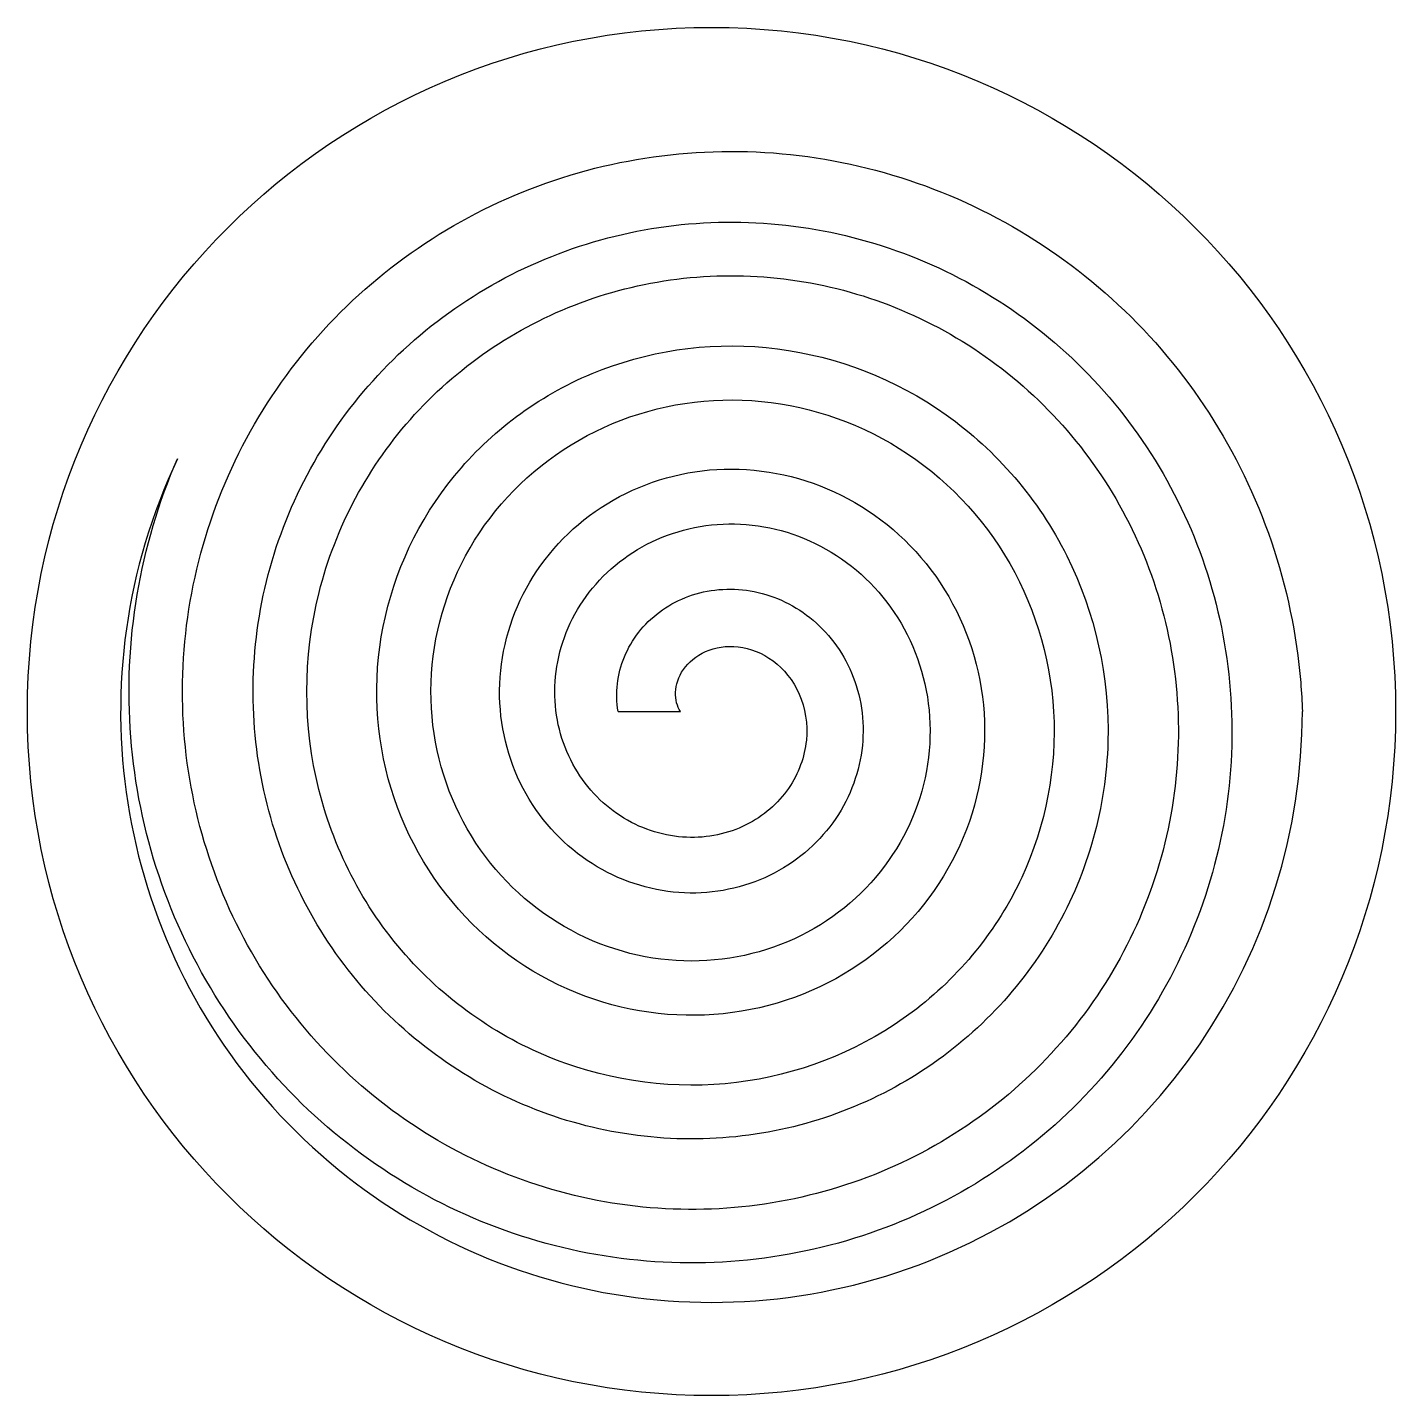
# Model space of a CAD drawing. Header units: millimetres. Extents: x -11 to 11, y -11 to 11.
import ezdxf

# ---------------------------------------------------------------- set-up
doc = ezdxf.new("R2010")
doc.units = ezdxf.units.MM

msp = doc.modelspace()

# ---------------------------------------------------------------- linework, layer by layer
at = {"color": 7, "linetype": 'Continuous', "lineweight": 25}
for p, q in [((-1.5, 0), (-0.5, 0)), ((9.5, 0), (9.5, 0))]:
    msp.add_line(p, q, dxfattribs=at)
msp.add_circle((0, 0), 11, dxfattribs=at)
msp.add_arc((0, 0), 9.5, 154.6778, 359.9999, dxfattribs=at)
for points, knots in [([(-0.5, 0), (-0.526, 0.041), (-0.547, 0.088), (-0.574, 0.193), (-0.581, 0.25), (-0.574, 0.429), (-0.533, 0.558), (-0.37, 0.793), (-0.248, 0.897), (0.058, 1.031), (0.241, 1.062), (0.621, 1.017), (0.817, 0.942), (1.164, 0.684), (1.313, 0.501), (1.507, 0.06), (1.551, -0.198), (1.499, -0.727), (1.403, -0.998), (1.072, -1.477), (0.837, -1.684), (0.27, -1.965), (-0.061, -2.038), (-0.744, -2.008), (-1.094, -1.905), (-1.721, -1.525), (-1.997, -1.248), (-2.391, -0.57), (-2.508, -0.169), (-2.53, 0.665), (-2.436, 1.099), (-2.034, 1.888), (-1.726, 2.243), (-0.955, 2.773), (-0.491, 2.948), (0.491, 3.052), (1.008, 2.981), (1.968, 2.586), (2.41, 2.262), (3.099, 1.419), (3.345, 0.9), (3.56, -0.22), (3.528, -0.819), (3.17, -1.955), (2.844, -2.49), (1.954, -3.356), (1.39, -3.685), (0.146, -4.039), (-0.532, -4.062), (-1.844, -3.773), (-2.477, -3.46), (-3.534, -2.55), (-3.957, -1.954), (-4.476, -0.604), (-4.569, 0.148), (-4.38, 1.632), (-4.097, 2.364), (-3.198, 3.623), (-2.583, 4.151), (-1.149, 4.857), (-0.331, 5.036), (1.318, 4.978), (2.147, 4.742), (3.617, 3.885), (4.255, 3.266), (5.171, 1.772), (5.448, 0.9), (5.552, -0.9), (5.379, -1.826), (4.598, -3.507), (3.991, -4.261), (2.467, -5.405), (1.552, -5.792), (-0.382, -6.088), (-1.398, -5.994), (-3.29, -5.323), (-4.163, -4.746), (-5.548, -3.223), (-6.057, -2.279), (-6.57, -0.233), (-6.573, 0.867), (-6.178, 2.438), (-5.981, 2.948), (-5.464, 3.912), (-5.145, 4.364), (-4.401, 5.182), (-3.976, 5.547), (-3.045, 6.166), (-2.538, 6.42), (-1.472, 6.798), (-0.912, 6.922), (0.227, 7.03), (0.806, 7.014), (1.95, 6.84), (2.514, 6.681), (3.592, 6.229), (4.106, 5.935), (5.053, 5.226), (5.484, 4.811), (6.237, 3.883), (6.559, 3.37), (7.069, 2.275), (7.257, 1.693), (7.488, 0.494), (7.529, -0.122), (7.461, -1.354), (7.35, -1.969), (6.979, -3.158), (6.72, -3.734), (6.064, -4.808), (5.668, -5.308), (4.762, -6.2), (4.251, -6.592), (3.144, -7.243), (2.547, -7.502), (1.303, -7.867), (0.654, -7.974), (-0.654, -8.026), (-1.315, -7.971), (-2.61, -7.701), (-3.244, -7.485), (-4.446, -6.902), (-5.013, -6.534), (-6.047, -5.668), (-6.512, -5.169), (-7.311, -4.067), (-7.644, -3.464), (-8.156, -2.189), (-8.334, -1.517), (-8.522, -0.143), (-8.531, 0.559), (-8.378, 1.95), (-8.214, 2.639), (-7.722, 3.963), (-7.394, 4.597), (-6.587, 5.772), (-6.11, 6.312), (-5.032, 7.264), (-4.432, 7.675), (-3.144, 8.342), (-2.456, 8.598), (-1.032, 8.934), (-0.296, 9.015), (1.18, 8.995), (1.92, 8.893), (3.359, 8.511), (4.058, 8.23), (5.372, 7.504), (5.987, 7.057), (7.094, 6.024), (7.586, 5.437), (8.416, 4.154), (8.753, 3.459), (9.25, 2.002), (9.409, 1.239), (9.486, 0.311), (9.495, 0.155), (9.5, 0)], [0, 0, 0, 0, 0.0078125, 0.0078125, 0.015625, 0.015625, 0.03125, 0.03125, 0.046875, 0.046875, 0.0625, 0.0625, 0.078125, 0.078125, 0.09375, 0.09375, 0.109375, 0.109375, 0.125, 0.125, 0.140625, 0.140625, 0.15625, 0.15625, 0.171875, 0.171875, 0.1875, 0.1875, 0.203125, 0.203125, 0.21875, 0.21875, 0.234375, 0.234375, 0.25, 0.25, 0.265625, 0.265625, 0.28125, 0.28125, 0.296875, 0.296875, 0.3125, 0.3125, 0.328125, 0.328125, 0.34375, 0.34375, 0.359375, 0.359375, 0.375, 0.375, 0.390625, 0.390625, 0.40625, 0.40625, 0.421875, 0.421875, 0.4375, 0.4375, 0.453125, 0.453125, 0.46875, 0.46875, 0.484375, 0.484375, 0.5, 0.5, 0.515625, 0.515625, 0.53125, 0.53125, 0.546875, 0.546875, 0.5625, 0.5625, 0.578125, 0.578125, 0.59375, 0.59375, 0.609375, 0.609375, 0.6171875, 0.6171875, 0.625, 0.625, 0.6328125, 0.6328125, 0.640625, 0.640625, 0.6484375, 0.6484375, 0.65625, 0.65625, 0.6640625, 0.6640625, 0.671875, 0.671875, 0.6796875, 0.6796875, 0.6875, 0.6875, 0.6953125, 0.6953125, 0.703125, 0.703125, 0.7109375, 0.7109375, 0.71875, 0.71875, 0.7265625, 0.7265625, 0.734375, 0.734375, 0.7421875, 0.7421875, 0.75, 0.75, 0.7578125, 0.7578125, 0.765625, 0.765625, 0.7734375, 0.7734375, 0.78125, 0.78125, 0.7890625, 0.7890625, 0.796875, 0.796875, 0.8046875, 0.8046875, 0.8125, 0.8125, 0.8203125, 0.8203125, 0.828125, 0.828125, 0.8359375, 0.8359375, 0.84375, 0.84375, 0.8515625, 0.8515625, 0.859375, 0.859375, 0.8671875, 0.8671875, 0.875, 0.875, 0.8828125, 0.8828125, 0.890625, 0.890625, 0.8984375, 0.8984375, 0.9, 0.9, 0.9, 0.9]), ([(-1.5, 0), (-1.526, 0.15), (-1.53, 0.298), (-1.497, 0.592), (-1.46, 0.737), (-1.282, 1.162), (-1.093, 1.408), (-0.58, 1.789), (-0.278, 1.913), (0.39, 1.992), (0.733, 1.95), (1.392, 1.679), (1.689, 1.463), (2.161, 0.874), (2.328, 0.522), (2.469, -0.265), (2.445, -0.678), (2.18, -1.48), (1.95, -1.853), (1.301, -2.465), (0.901, -2.696), (-0.007, -2.941), (-0.494, -2.955), (-1.457, -2.73), (-1.915, -2.501), (-2.693, -1.816), (-3.004, -1.377), (-3.383, -0.359), (-3.453, 0.2), (-3.301, 1.325), (-3.089, 1.874), (-2.396, 2.835), (-1.931, 3.236), (-0.821, 3.779), (-0.197, 3.919), (1.087, 3.873), (1.728, 3.695), (2.883, 3.024), (3.383, 2.547), (4.112, 1.369), (4.336, 0.688), (4.427, -0.745), (4.3, -1.477), (3.685, -2.829), (3.211, -3.435), (1.992, -4.369), (1.265, -4.691), (-0.3, -4.949), (-1.119, -4.889), (-2.669, -4.363), (-3.385, -3.91), (-4.54, -2.679), (-4.971, -1.919), (-5.422, -0.241), (-5.446, 0.658), (-5.042, 2.401), (-4.627, 3.228), (-3.417, 4.613), (-2.64, 5.163), (-0.873, 5.833), (0.097, 5.955), (2.022, 5.708), (2.959, 5.349), (4.582, 4.194), (5.257, 3.416), (6.168, 1.588), (6.403, 0.559), (6.344, -1.534), (6.059, -2.578), (4.996, -4.44), (4.235, -5.245), (2.377, -6.415), (1.301, -6.775), (-0.938, -6.935), (-2.083, -6.742), (-4.181, -5.807), (-5.12, -5.081), (-6.562, -3.229), (-7.059, -2.122), (-7.466, 0.241), (-7.381, 1.479), (-6.805, 3.221), (-6.542, 3.78), (-5.882, 4.824), (-5.487, 5.307), (-4.584, 6.168), (-4.078, 6.545), (-2.982, 7.168), (-2.394, 7.413), (-1.167, 7.754), (-0.531, 7.85), (0.755, 7.883), (1.402, 7.821), (2.67, 7.538), (3.288, 7.319), (4.461, 6.731), (5.013, 6.365), (6.017, 5.502), (6.468, 5.007), (7.24, 3.915), (7.561, 3.321), (8.049, 2.062), (8.217, 1.401), (8.387, 0.05), (8.39, -0.639), (8.225, -2.004), (8.058, -2.679), (7.562, -3.975), (7.234, -4.595), (6.431, -5.742), (5.958, -6.269), (4.89, -7.195), (4.298, -7.594), (3.026, -8.239), (2.349, -8.485), (0.946, -8.805), (0.223, -8.88), (-1.229, -8.849), (-1.955, -8.745), (-3.367, -8.359), (-4.052, -8.079), (-5.34, -7.356), (-5.942, -6.914), (-7.025, -5.891), (-7.505, -5.312), (-8.314, -4.045), (-8.642, -3.361), (-9.124, -1.924), (-9.277, -1.174), (-9.396, 0.35), (-9.362, 1.121), (-9.108, 2.628), (-8.891, 3.362), (-8.587, 4.063)], [0, 0, 0, 0, 0.0078125, 0.0078125, 0.015625, 0.015625, 0.03125, 0.03125, 0.046875, 0.046875, 0.0625, 0.0625, 0.078125, 0.078125, 0.09375, 0.09375, 0.109375, 0.109375, 0.125, 0.125, 0.140625, 0.140625, 0.15625, 0.15625, 0.171875, 0.171875, 0.1875, 0.1875, 0.203125, 0.203125, 0.21875, 0.21875, 0.234375, 0.234375, 0.25, 0.25, 0.265625, 0.265625, 0.28125, 0.28125, 0.296875, 0.296875, 0.3125, 0.3125, 0.328125, 0.328125, 0.34375, 0.34375, 0.359375, 0.359375, 0.375, 0.375, 0.390625, 0.390625, 0.40625, 0.40625, 0.421875, 0.421875, 0.4375, 0.4375, 0.453125, 0.453125, 0.46875, 0.46875, 0.484375, 0.484375, 0.5, 0.5, 0.515625, 0.515625, 0.53125, 0.53125, 0.546875, 0.546875, 0.5625, 0.5625, 0.578125, 0.578125, 0.59375, 0.59375, 0.609375, 0.609375, 0.6171875, 0.6171875, 0.625, 0.625, 0.6328125, 0.6328125, 0.640625, 0.640625, 0.6484375, 0.6484375, 0.65625, 0.65625, 0.6640625, 0.6640625, 0.671875, 0.671875, 0.6796875, 0.6796875, 0.6875, 0.6875, 0.6953125, 0.6953125, 0.703125, 0.703125, 0.7109375, 0.7109375, 0.71875, 0.71875, 0.7265625, 0.7265625, 0.734375, 0.734375, 0.7421875, 0.7421875, 0.75, 0.75, 0.7578125, 0.7578125, 0.765625, 0.765625, 0.7734375, 0.7734375, 0.78125, 0.78125, 0.7890625, 0.7890625, 0.796875, 0.796875, 0.8046875, 0.8046875, 0.8123732, 0.8123732, 0.8123732, 0.8123732])]:
    msp.add_open_spline(points, degree=3, knots=knots, dxfattribs=at)

doc.saveas('drawing.dxf')
